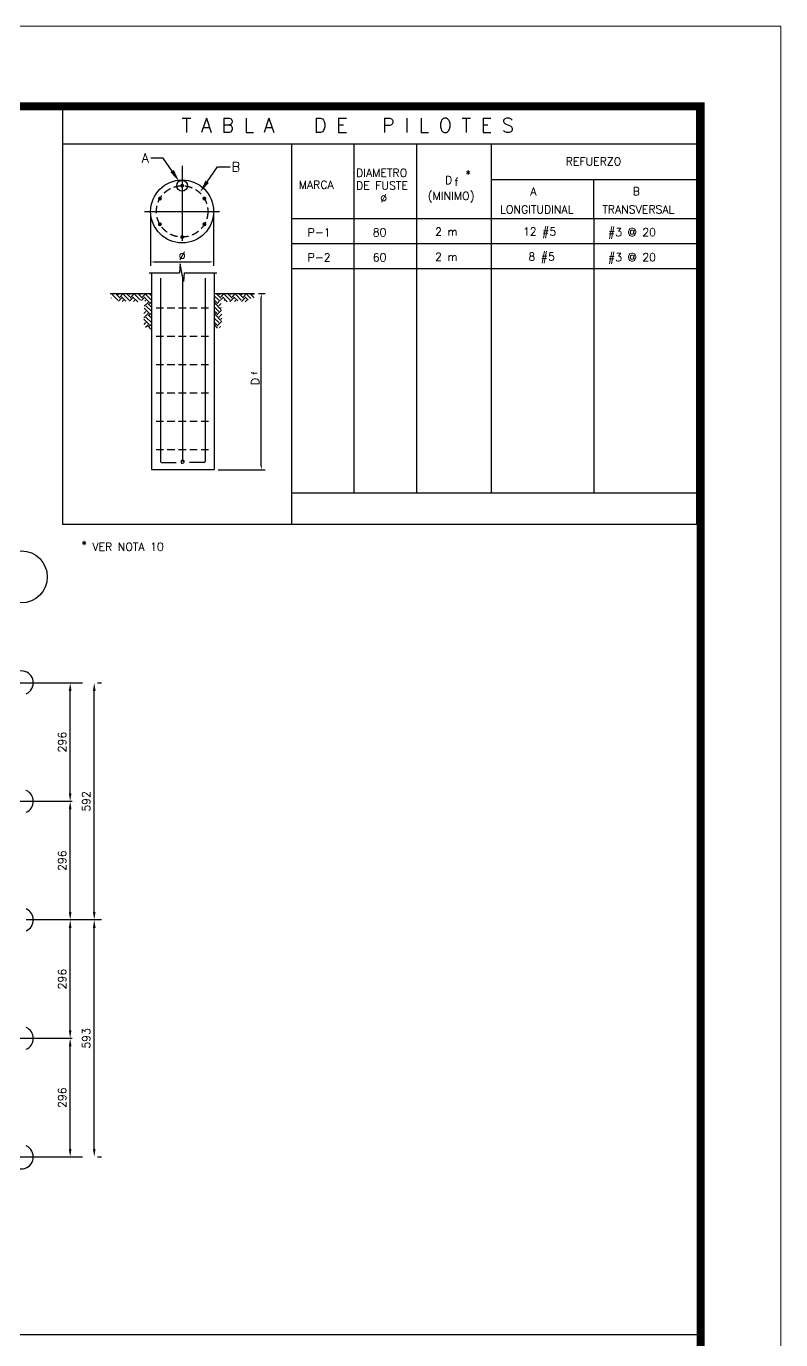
# Model space of a CAD drawing. Header units: inches. Extents: x 86960 to 403024, y -4000 to 57000.
# Drawn here: x 275610 to 294454, y 24164 to 57000 of the extents above; entities that cross this region are included whole.
import ezdxf

# ---------------------------------------------------------------- set-up
doc = ezdxf.new("R2010")
doc.units = ezdxf.units.IN
doc.header["$LTSCALE"] = 1500
doc.header["$MEASUREMENT"] = 0
doc.linetypes.add('CENTER', pattern=[2, 1.25, -0.25, 0.25, -0.25])
doc.linetypes.add('HIDDEN2', pattern=[0.1875, 0.125, -0.0625])
doc.layers.get('Defpoints').update_dxf_attribs({"true_color": 0xffffff})
for name, color, linetype in [('1', 7, 'Continuous'), ('3', 3, 'Continuous'), ('4', 4, 'CENTER'), ('5', 7, 'Continuous'), ('6', 7, 'Continuous'), ('8', 1, 'Continuous')]:
    doc.layers.add(name, color=color, linetype=linetype)
doc.layers.add('cambios', color=242, linetype='Continuous', lineweight=60, true_color=0xe00631)
doc.styles.add('ROMANS', font='ROMANS.shx', dxfattribs={"height": 200})
doc.dimstyles.get("Standard").update_dxf_attribs({"dimtxt": 0.18, "dimasz": 0.18, "dimexe": 0.18, "dimexo": 0.0625, "dimgap": 0.09, "dimtad": 0, "dimtih": 1, "dimtoh": 1, "dimdec": 4, "dimzin": 0, "dimdsep": 46, "dimtxsty": 'Standard', "dimcen": 0.09, "dimadec": 0, "dimazin": 0, "dimtfac": 1, "dimtdec": 4, "dimtofl": 0, "dimtmove": 0, "dimatfit": 3, "dimfxl": 1, "dimtolj": 1, "dimtzin": 0, "dimarcsym": 0})
pattern_1 = [(45, (235922.94, 12973.63), (2e-14, 280.184), [198.12, -198.12]), (45, (235870.4, 13026.16), (2e-14, 280.184), [198.12, -198.12]), (45, (235817.87, 13078.7), (2e-14, 280.184), [198.12, -198.12]), (135, (235817.87, 13113.72), (-280.184, 2e-14), [198.12, -198.12]), (135, (235870.4, 13166.25), (-280.184, 2e-14), [198.12, -198.12]), (135, (235922.94, 13218.79), (-280.184, 2e-14), [198.12, -198.12])]

# ---------------------------------------------------------------- blocks, each defined once
blk = doc.blocks.new('*D128')
at = {"layer": '5', "color": 0, "lineweight": -2, "transparency": 16777216}
blk.add_line((277307, 28935), (277307, 34460), dxfattribs=at)
at = {"layer": '5', "color": 0, "transparency": 16777216}
for points in [[(277274, 34460), (277340, 34460), (277307, 34660)], [(277274, 28935), (277340, 28935), (277307, 28735)]]:
    blk.add_solid(points, dxfattribs=at)
at = {"layer": 'Defpoints', "color": 0, "transparency": 16777216}
for p in [(277307, 34660), (277307, 34660), (277307, 28735)]:
    blk.add_point(p, dxfattribs=at)
at = {"layer": '5', "color": 0, "transparency": 16777216, "insert": (277107, 31697), "char_height": 200, "attachment_point": 5, "rotation": 90, "style": 'ROMANS'}
blk.add_mtext('\\A1;593', dxfattribs=at)
blk = doc.blocks.new('*D129')
at = {"layer": '5', "color": 0, "lineweight": -2, "transparency": 16777216}
blk.add_line((277307, 34860), (277307, 40385), dxfattribs=at)
at = {"layer": '5', "color": 0, "transparency": 16777216}
for points in [[(277274, 40385), (277340, 40385), (277307, 40585)], [(277274, 34860), (277340, 34860), (277307, 34660)]]:
    blk.add_solid(points, dxfattribs=at)
at = {"layer": 'Defpoints', "color": 0, "transparency": 16777216}
for p in [(277307, 40585), (277307, 40585), (277307, 34660)]:
    blk.add_point(p, dxfattribs=at)
at = {"layer": '5', "color": 0, "transparency": 16777216, "insert": (277107, 37622), "char_height": 200, "attachment_point": 5, "rotation": 90, "style": 'ROMANS'}
blk.add_mtext('\\A1;592', dxfattribs=at)
blk = doc.blocks.new('*D140')
at = {"layer": '5', "color": 0, "lineweight": -2, "transparency": 16777216}
blk.add_line((276706, 28935), (276706, 31497), dxfattribs=at)
at = {"layer": '5', "color": 0, "transparency": 16777216}
for points in [[(276672, 31497), (276739, 31497), (276706, 31697)], [(276672, 28935), (276739, 28935), (276706, 28735)]]:
    blk.add_solid(points, dxfattribs=at)
at = {"layer": 'Defpoints', "color": 0, "transparency": 16777216}
for p in [(276706, 31697), (276706, 31697), (276706, 28735)]:
    blk.add_point(p, dxfattribs=at)
at = {"layer": '5', "color": 0, "transparency": 16777216, "insert": (276506, 30216), "char_height": 200, "attachment_point": 5, "rotation": 90, "style": 'ROMANS'}
blk.add_mtext('\\A1;296', dxfattribs=at)
blk = doc.blocks.new('*D141')
at = {"layer": '5', "color": 0, "lineweight": -2, "transparency": 16777216}
blk.add_line((276706, 31897), (276706, 34460), dxfattribs=at)
at = {"layer": '5', "color": 0, "transparency": 16777216}
for points in [[(276672, 34460), (276739, 34460), (276706, 34660)], [(276672, 31897), (276739, 31897), (276706, 31697)]]:
    blk.add_solid(points, dxfattribs=at)
at = {"layer": 'Defpoints', "color": 0, "transparency": 16777216}
for p in [(276706, 34660), (276706, 34660), (276706, 31697)]:
    blk.add_point(p, dxfattribs=at)
at = {"layer": '5', "color": 0, "transparency": 16777216, "insert": (276506, 33179), "char_height": 200, "attachment_point": 5, "rotation": 90, "style": 'ROMANS'}
blk.add_mtext('\\A1;296', dxfattribs=at)
blk = doc.blocks.new('*D142')
at = {"layer": '5', "color": 0, "lineweight": -2, "transparency": 16777216}
blk.add_line((276706, 34860), (276706, 37422), dxfattribs=at)
at = {"layer": '5', "color": 0, "transparency": 16777216}
for points in [[(276672, 37422), (276739, 37422), (276706, 37622)], [(276672, 34860), (276739, 34860), (276706, 34660)]]:
    blk.add_solid(points, dxfattribs=at)
at = {"layer": 'Defpoints', "color": 0, "transparency": 16777216}
for p in [(276706, 37622), (276706, 37622), (276706, 34660)]:
    blk.add_point(p, dxfattribs=at)
at = {"layer": '5', "color": 0, "transparency": 16777216, "insert": (276506, 36141), "char_height": 200, "attachment_point": 5, "rotation": 90, "style": 'ROMANS'}
blk.add_mtext('\\A1;296', dxfattribs=at)
blk = doc.blocks.new('*D143')
at = {"layer": '5', "color": 0, "lineweight": -2, "transparency": 16777216}
blk.add_line((276706, 37822), (276706, 40385), dxfattribs=at)
at = {"layer": '5', "color": 0, "transparency": 16777216}
for points in [[(276672, 40385), (276739, 40385), (276706, 40585)], [(276672, 37822), (276739, 37822), (276706, 37622)]]:
    blk.add_solid(points, dxfattribs=at)
at = {"layer": 'Defpoints', "color": 0, "transparency": 16777216}
for p in [(276706, 40585), (276706, 40585), (276706, 37622)]:
    blk.add_point(p, dxfattribs=at)
at = {"layer": '5', "color": 0, "transparency": 16777216, "insert": (276506, 39104), "char_height": 200, "attachment_point": 5, "rotation": 90, "style": 'ROMANS'}
blk.add_mtext('\\A1;296', dxfattribs=at)
blk = doc.blocks.new('*D73')
at = {"layer": '6', "color": 0, "lineweight": -2, "transparency": 16777216}
for p, q in [((281413, 50320), (281579, 50320)), ((281479, 46015), (281479, 50220)), ((280406, 45915), (281579, 45915))]:
    blk.add_line(p, q, dxfattribs=at)
at = {"layer": '6', "color": 0, "transparency": 16777216}
for points in [[(281463, 50220), (281496, 50220), (281479, 50320)], [(281463, 46015), (281496, 46015), (281479, 45915)]]:
    blk.add_solid(points, dxfattribs=at)
at = {"layer": 'Defpoints', "color": 0, "transparency": 16777216}
for p in [(281313, 50320), (281479, 50320), (280306, 45915)]:
    blk.add_point(p, dxfattribs=at)
at = {"layer": '6', "color": 0, "transparency": 16777216, "insert": (281329, 48118), "char_height": 200, "attachment_point": 5, "rotation": 90, "style": 'ROMANS'}
blk.add_mtext('\\A1;D', dxfattribs=at)
blk = doc.blocks.new('*D74')
at = {"layer": '5', "color": 0, "lineweight": -2, "transparency": 16777216}
for p, q in [((278716, 52272), (278716, 51009)), ((280289, 52272), (280289, 51009)), ((278816, 51109), (280189, 51109))]:
    blk.add_line(p, q, dxfattribs=at)
at = {"layer": '5', "color": 0, "transparency": 16777216}
for points in [[(278816, 51125), (278816, 51092), (278716, 51109)], [(280189, 51125), (280189, 51092), (280289, 51109)]]:
    blk.add_solid(points, dxfattribs=at)
at = {"layer": 'Defpoints', "color": 0, "transparency": 16777216}
for p in [(278716, 52372), (280289, 52372), (280289, 51109)]:
    blk.add_point(p, dxfattribs=at)
at = {"layer": '5', "color": 0, "transparency": 16777216, "insert": (279502, 51259), "char_height": 200, "attachment_point": 5, "style": 'ROMANS'}
blk.add_mtext('\\A1;%%C', dxfattribs=at)

msp = doc.modelspace()

# ---------------------------------------------------------------- hatches: boundary and pattern name
at = {"layer": '6'}
h = msp.add_hatch(dxfattribs=at)
h.set_pattern_fill('EARTH', color=1, scale=31.2, angle=45, style=0)
h.set_pattern_definition(pattern_1)
h.paths.add_polyline_path([(278733.86, 50319.65), (277736, 50319.65), (277736, 50204.43), (277841.64, 50190.03), (277937.68, 50108.43), (278148.96, 50132.43), (278379.45, 50103.63), (278494.7, 50146.83), (278581.13, 50175.63), (278557.12, 50031.63), (278542.72, 49662.04), (278552.32, 49542.04), (278585.93, 49474.84), (278733.86, 49426.84)])
h = msp.add_hatch(dxfattribs=at)
h.set_pattern_fill('EARTH', color=1, scale=31.2, angle=45, style=0)
h.set_pattern_definition(pattern_1)
h.paths.add_polyline_path([(281304.21, 50319.65), (280306.34, 50319.65), (280306.34, 49426.84), (280454.27, 49474.84), (280487.88, 49542.04), (280497.49, 49662.04), (280483.08, 50031.63), (280459.07, 50175.63), (280545.51, 50146.83), (280660.75, 50103.63), (280891.24, 50132.43), (281102.53, 50108.43), (281198.57, 50190.03), (281304.21, 50204.43)])

# ---------------------------------------------------------------- linework, layer by layer
at = {"const_width": 198}
msp.add_lwpolyline([(205453.68, -1999.97), (292453.68, -1999.97), (292453.68, 55000.03), (205453.68, 55000.03)], close=True, dxfattribs=at)
at = {"layer": '1', "color": 6}
msp.add_line((205453.68, 24298.34), (292347.21, 24298.34), dxfattribs=at)
at = {"layer": '3'}
for centre, start, end in [((275484.63, 40584.88), 294.624318, 155.37568), ((275484.63, 37622.38), 294.624318, 65.375682), ((275484.63, 34659.88), 294.624318, 65.375682), ((275484.63, 31697.38), 294.624318, 65.375682), ((275484.63, 28734.88), 204.62432, 65.375682)]:
    msp.add_arc(centre, 300, start, end, dxfattribs=at)
at = {"layer": '4'}
for p, q in [((251134.63, 40584.88), (277484.63, 40584.88)), ((276751.39, 37622.38), (251753.35, 37622.38)), ((277484.63, 34659.88), (251134.63, 34659.88)), ((276751.39, 31697.38), (251753.35, 31697.38)), ((251134.63, 28734.88), (277484.63, 28734.88))]:
    msp.add_line(p, q, dxfattribs=at)
at = {"layer": '4', "color": 2, "linetype": 'Continuous'}
msp.add_circle((275484.63, 43234.88), 650, dxfattribs=at)
at = {"layer": '6', "color": 6}
for p, q in [((276515.94, 55000.03), (276515.94, 44553.26)), ((276515.94, 44553.26), (292347.21, 44553.26))]:
    msp.add_line(p, q, dxfattribs=at)
at = {"layer": '6', "color": 3}
for p, q in [((276515.94, 55000.03), (292347.21, 55000.03)), ((276515.94, 54064.03), (292347.21, 54064.03)), ((282232.54, 54064.03), (282232.54, 44553.26))]:
    msp.add_line(p, q, dxfattribs=at)
at = {"layer": '6', "color": 1}
for p, q in [((292347.21, 55000.03), (292347.21, 44553.26)), ((283792.54, 54064.03), (283792.54, 52192.03)), ((285352.54, 54064.03), (285352.54, 52192.03)), ((285352.54, 54064.03), (285352.54, 52192.03)), ((287224.54, 54064.03), (287224.54, 52192.03)), ((279031.54, 53706.74), (278719.54, 53706.74)), ((279252.81, 53379.02), (279031.54, 53706.74)), ((280129.48, 53112.42), (280389.47, 53487.14)), ((280389.47, 53487.14), (280701.47, 53487.14)), ((285352.54, 53173.36), (285352.54, 53173.36)), ((287224.54, 53173.36), (292347.21, 53173.36)), ((289785.88, 52192.03), (289785.88, 53173.36)), ((282232.54, 52192.03), (285352.54, 52192.03)), ((283792.54, 52192.03), (283792.54, 45336.15)), ((285352.54, 52192.03), (285352.54, 52192.03)), ((285352.54, 52192.03), (285352.54, 45336.15)), ((285352.54, 52192.03), (287224.54, 52192.03)), ((287224.54, 52192.03), (287224.54, 45336.15)), ((287224.54, 52192.03), (292347.21, 52192.03)), ((289785.88, 52192.03), (289785.88, 45336.15)), ((282232.54, 51568.03), (292347.21, 51568.03)), ((279453.73, 51065.04), (279439.16, 50838.64)), ((279536.95, 50618.99), (279453.73, 51065.04)), ((282232.54, 50944.03), (292347.21, 50944.03)), ((278674.74, 50838.64), (279439.16, 50838.64)), ((278733.86, 50838.64), (278733.86, 45915.41)), ((279551.52, 50838.64), (279536.95, 50618.99)), ((279551.52, 50838.64), (280365.97, 50838.64)), ((280306.34, 50838.64), (280306.34, 45915.41)), ((277706.54, 50319.65), (278733.86, 50319.65)), ((280306.34, 50319.65), (281312.88, 50319.65)), ((278733.86, 45915.41), (280306.34, 45915.41)), ((282232.54, 45336.15), (292347.21, 45336.15))]:
    msp.add_line(p, q, dxfattribs=at)
at = {"layer": '6', "color": 1, "linetype": 'CENTER'}
for p, q in [((279502.32, 53509.35), (279502.32, 51490.64)), ((278564.71, 52371.87), (280583.41, 52371.87))]:
    msp.add_line(p, q, dxfattribs=at)
at = {"layer": '6', "color": 1, "const_width": 49.14}
for points in [[(279502.32, 53038.25, 1), (279502.32, 52989.11, 1)], [(278925.22, 52705.06, 1), (278967.77, 52680.49, 1)], [(280079.43, 52705.06, 1), (280036.87, 52680.49, 1)], [(278925.22, 52038.68, 1), (278967.77, 52063.25, 1)], [(280079.43, 52038.68, 1), (280036.87, 52063.25, 1)], [(279502.32, 51705.48, 1), (279502.32, 51754.62, 1)]]:
    msp.add_lwpolyline(points, format="xyb", close=True, dxfattribs=at)
at = {"layer": '6', "color": 1}
for centre, radius in [((279502.32, 52371.87), 786.24), ((279502.32, 53013.68), 135.65)]:
    msp.add_circle(centre, radius, dxfattribs=at)
at = {"layer": '6', "color": 1, "linetype": 'HIDDEN2'}
msp.add_circle((279502.32, 52371.87), 641.81, dxfattribs=at)
at = {"layer": '6', "color": 1}
for points in [[(279295.9, 53408.11), (279209.71, 53349.92), (279427.39, 53120.44)], [(280172.2, 53082.78), (280086.76, 53142.07), (279951.62, 52856.08)]]:
    msp.add_solid(points, dxfattribs=at)
at = {"layer": '8', "color": 1}
for p, q in [((278963.4, 50705.63), (278963.4, 46115.51)), ((279513.57, 50705.63), (279513.57, 46115.51)), ((280077.66, 50705.63), (280077.66, 46115.51)), ((278983.07, 46095.85), (279351.8, 46095.85)), ((280057.99, 46095.85), (279689.26, 46095.85))]:
    msp.add_line(p, q, dxfattribs=at)
at = {"layer": '8', "color": 1, "linetype": 'HIDDEN2'}
for p, q in [((278849.99, 49960.43), (280184.08, 49960.43)), ((278849.99, 49252.43), (280184.08, 49252.43)), ((278849.99, 48544.43), (280184.08, 48544.43)), ((278849.99, 47836.43), (280184.08, 47836.43)), ((278849.99, 47128.43), (280184.08, 47128.43)), ((278849.99, 46420.43), (280184.08, 46420.43))]:
    msp.add_line(p, q, dxfattribs=at)
at = {"layer": '8', "color": 1}
for centre, radius, start, end in [((278983.07, 46115.51), 19.67, 180, 270), ((279513.57, 46115.51), 41.27, 125.508532, 55.960534), ((280057.99, 46115.51), 19.67, 270, 0)]:
    msp.add_arc(centre, radius, start, end, dxfattribs=at)
at = {"layer": 'cambios', "color": 7, "lineweight": 5}
msp.add_lwpolyline([(203453.68, 57000.03), (294453.68, 57000.03), (294453.68, -3999.97), (203453.68, -3999.97)], close=True, dxfattribs=at)

# ---------------------------------------------------------------- texts
at = {"layer": '6', "color": 3, "style": 'ROMANS'}
msp.add_text('T A B L A   D E   P I L O T E S', height=351, dxfattribs=at).set_placement((279490.84, 54348.3))
at = {"layer": '6', "color": 1, "style": 'ROMANS'}
for s, height, p in [('A', 234, (278491.11, 53589.74)), ('B', 234, (280740.47, 53370.14)), ('REFUERZO', 200, (289083.04, 53520.21)), ('DIAMETRO', 200, (283846.68, 53235.98)), ('D', 200, (286071.74, 53056.36)), ('f', 200, (286303.46, 53009.65)), ('MARCA', 200, (282414.52, 52938.7)), ('DE FUSTE', 200, (283846.68, 52918.87)), ('(MINIMO)', 200, (285638.04, 52658.97)), ('A', 200, (288198.26, 52772.78)), ('B', 200, (290757.45, 52773.62)), ('%%C', 200, (284449.3, 52598.87)), ('LONGITUDINAL', 200, (287443.19, 52320.51)), ('TRANSVERSAL', 200, (289998.02, 52320.51))]:
    msp.add_text(s, height=height, dxfattribs=at).set_placement(p)
at = {"layer": '6', "style": 'ROMANS'}
for s, p in [('*', (286576.93, 53201.13)), ('*', (276988.37, 43940.02)), ('VER NOTA 10', (277259.98, 43888.84))]:
    msp.add_text(s, height=200, dxfattribs=at).set_placement(p)
at = {"layer": '6', "color": 7, "style": 'ROMANS'}
for s, p in [('P-1', (282635.99, 51746.51)), ('80', (284262.97, 51746.51)), ('2 m', (285819.23, 51765.69)), ('12 #5', (288014.9, 51767.59)), ('#3 @ 20', (290139.03, 51752.53)), ('P-2', (282635.99, 51122.51)), ('60', (284262.97, 51120.01)), ('2 m', (285819.23, 51139.19)), (' 8 #5', (288014.9, 51141.1)), ('#3 @ 20', (290139.03, 51126.04))]:
    msp.add_text(s, height=200, dxfattribs=at).set_placement(p)
at = {"layer": '6', "color": 1, "style": 'ROMANS'}
msp.add_text('f', height=140.4, rotation=90, dxfattribs=at).set_placement((281377.17, 48293.92))

# ---------------------------------------------------------------- dimensions: what is measured, and where the dimension line sits
at = {"layer": '5'}
dim = msp.add_linear_dim(base=(280288.56, 51108.54), p1=(278716.08, 52371.87), p2=(280288.56, 52371.87), text='%%C', dimstyle='Standard', override={"dimtxt": 100, "dimasz": 100, "dimexe": 100, "dimexo": 100, "dimgap": 50, "dimtad": 1, "dimtih": 0, "dimtoh": 0, "dimdec": 1, "dimlfac": 0.1, "dimzin": 12, "dimtxsty": 'ROMANS', "dimtdec": 1}, dxfattribs=at)
dim.commit()
dim.dimension.update_dxf_attribs({"geometry": '*D74', "text_midpoint": (279502.32, 51258.54)})
for base, p1, p2, picture, middle in [((276705.5, 40584.88), (276705.5, 37622.38), (276705.5, 40584.88), '*D143', (276505.5, 39103.63)), ((277306.91286, 40584.87646), (277306.91286, 34659.87648), (277306.91286, 40584.87646), '*D129', (277106.91286, 37622.37647)), ((276705.5, 37622.38), (276705.5, 34659.88), (276705.5, 37622.38), '*D142', (276505.5, 36141.13)), ((276705.5, 34659.88), (276705.5, 31697.38), (276705.5, 34659.88), '*D141', (276505.5, 33178.63)), ((277306.91285925, 34659.87647979), (277306.91285925, 28734.87647979), (277306.91285925, 34659.87647979), '*D128', (277106.91285925, 31697.37647979)), ((276705.5, 31697.38), (276705.5, 28734.88), (276705.5, 31697.38), '*D140', (276505.5, 30216.13))]:
    dim = msp.add_linear_dim(base=base, p1=p1, p2=p2, angle=90, dimstyle='Standard', override={"dimtxt": 200, "dimasz": 200, "dimexe": 200, "dimexo": 200, "dimgap": 100, "dimtad": 1, "dimtih": 0, "dimtoh": 0, "dimdec": 0, "dimlfac": 0.1, "dimtxsty": 'ROMANS', "dimazin": 3, "dimtdec": 0}, dxfattribs=at)
    dim.commit()
    dim.dimension.update_dxf_attribs({"geometry": picture, "text_midpoint": middle})
at = {"layer": '6', "color": 1}
dim = msp.add_linear_dim(base=(281479.27, 50319.65), p1=(280306.34, 45915.41), p2=(281312.88, 50319.65), angle=90, text='D', dimstyle='Standard', override={"dimtxt": 100, "dimasz": 100, "dimexe": 100, "dimexo": 100, "dimgap": 50, "dimtad": 1, "dimtih": 0, "dimtoh": 0, "dimdec": 1, "dimlfac": 0.1, "dimzin": 12, "dimtxsty": 'ROMANS', "dimtdec": 1}, dxfattribs=at)
dim.commit()
dim.dimension.update_dxf_attribs({"geometry": '*D73', "text_midpoint": (281329.27, 48117.53)})

doc.saveas('drawing.dxf')
